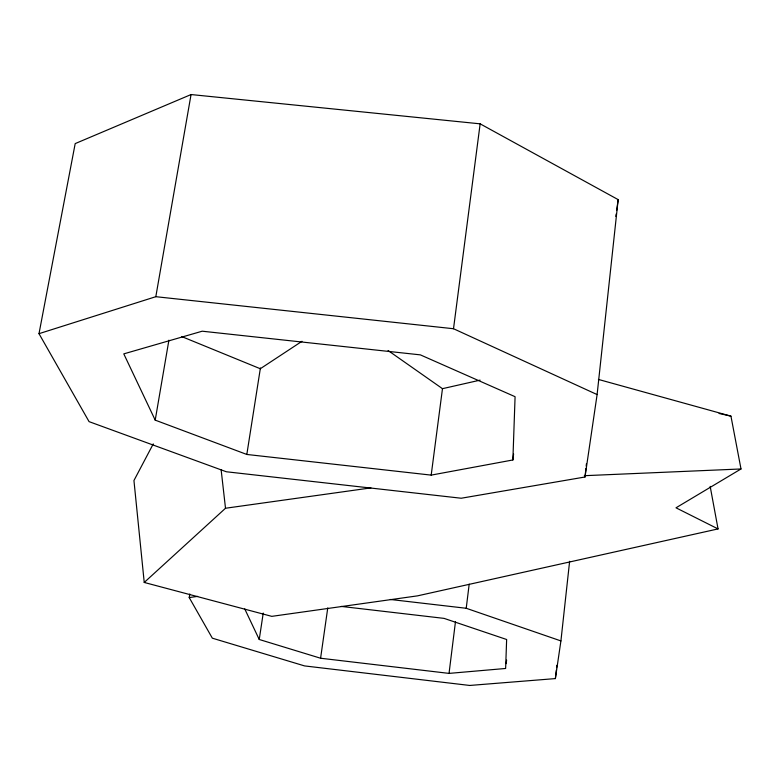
<?xml version="1.0" encoding="UTF-8"?>
<svg xmlns="http://www.w3.org/2000/svg" width="780" height="780" viewBox="0 0 780 780"><rect width="100%" height="100%" fill="white"/><g stroke="black" fill="none" stroke-linecap="round" stroke-linejoin="round"><path stroke-width="1.17" d="M512.879 459.966L515.083 396.698L420.371 354.871L202.205 331.198L123.786 353.876L155.21 420.137L246.821 454.457L431.194 475.118L512.879 459.966L513.601 453.94M585 476.999L597.109 394.573L618.16 199.621L480.148 123.835L191.051 94.546L75.192 143.598L39 333.674L89.076 421.639L226.346 471.764L461.214 498.235L585 476.999L585.917 468.526M586.18 466.099L586.443 463.681M189.803 593.98L189.218 597.568L212.335 638.176L304.57 665.915L469.726 685.454L555.38 678.59L556.306 670.147M556.569 667.729L556.832 665.32M555.38 678.59L560.917 640.926L569.624 561.298M506.191 663.663L506.61 660.056M560.917 640.926L466.216 608.273L469.19 584.152M244.745 608.917L259.233 639.483L320.59 658.232L449.036 673.393L455.491 621.543M597.109 394.573L453.511 328.731L480.148 123.835M431.194 475.118L442.494 388.528M615.839 216.391L616.171 213.993M616.668 210.405L618.16 199.621M320.59 658.232L327.766 607.883M259.233 639.483L263.24 613.07M246.821 454.457L260.423 367.975M155.21 420.137L168.909 340.177M39 333.674L155.815 296.692L191.051 94.546M153.26 443.908L133.945 480.529L144.232 582.455L271.791 616.356L417.485 595.861L718.048 528.918L710.17 486.369M144.232 582.455L225.508 508.248L370.919 487.89M301.987 341.289L260.305 368.735L181.574 336.511M598.406 379.431L730.948 416.14L741 468.965L675.997 507.809L718.048 528.918M480.08 380.143L442.474 388.674L388.069 350.512M189.218 597.568L197.652 596.378M449.036 673.393L505.625 668.47L506.639 639.502L444.083 618.384L341.24 606.411M584.337 475.693L741 468.965M155.815 296.692L453.511 328.731M390.331 599.469L466.216 608.273M719.082 413.478L730.948 416.14M221.111 469.57L225.508 508.248"/></g></svg>
